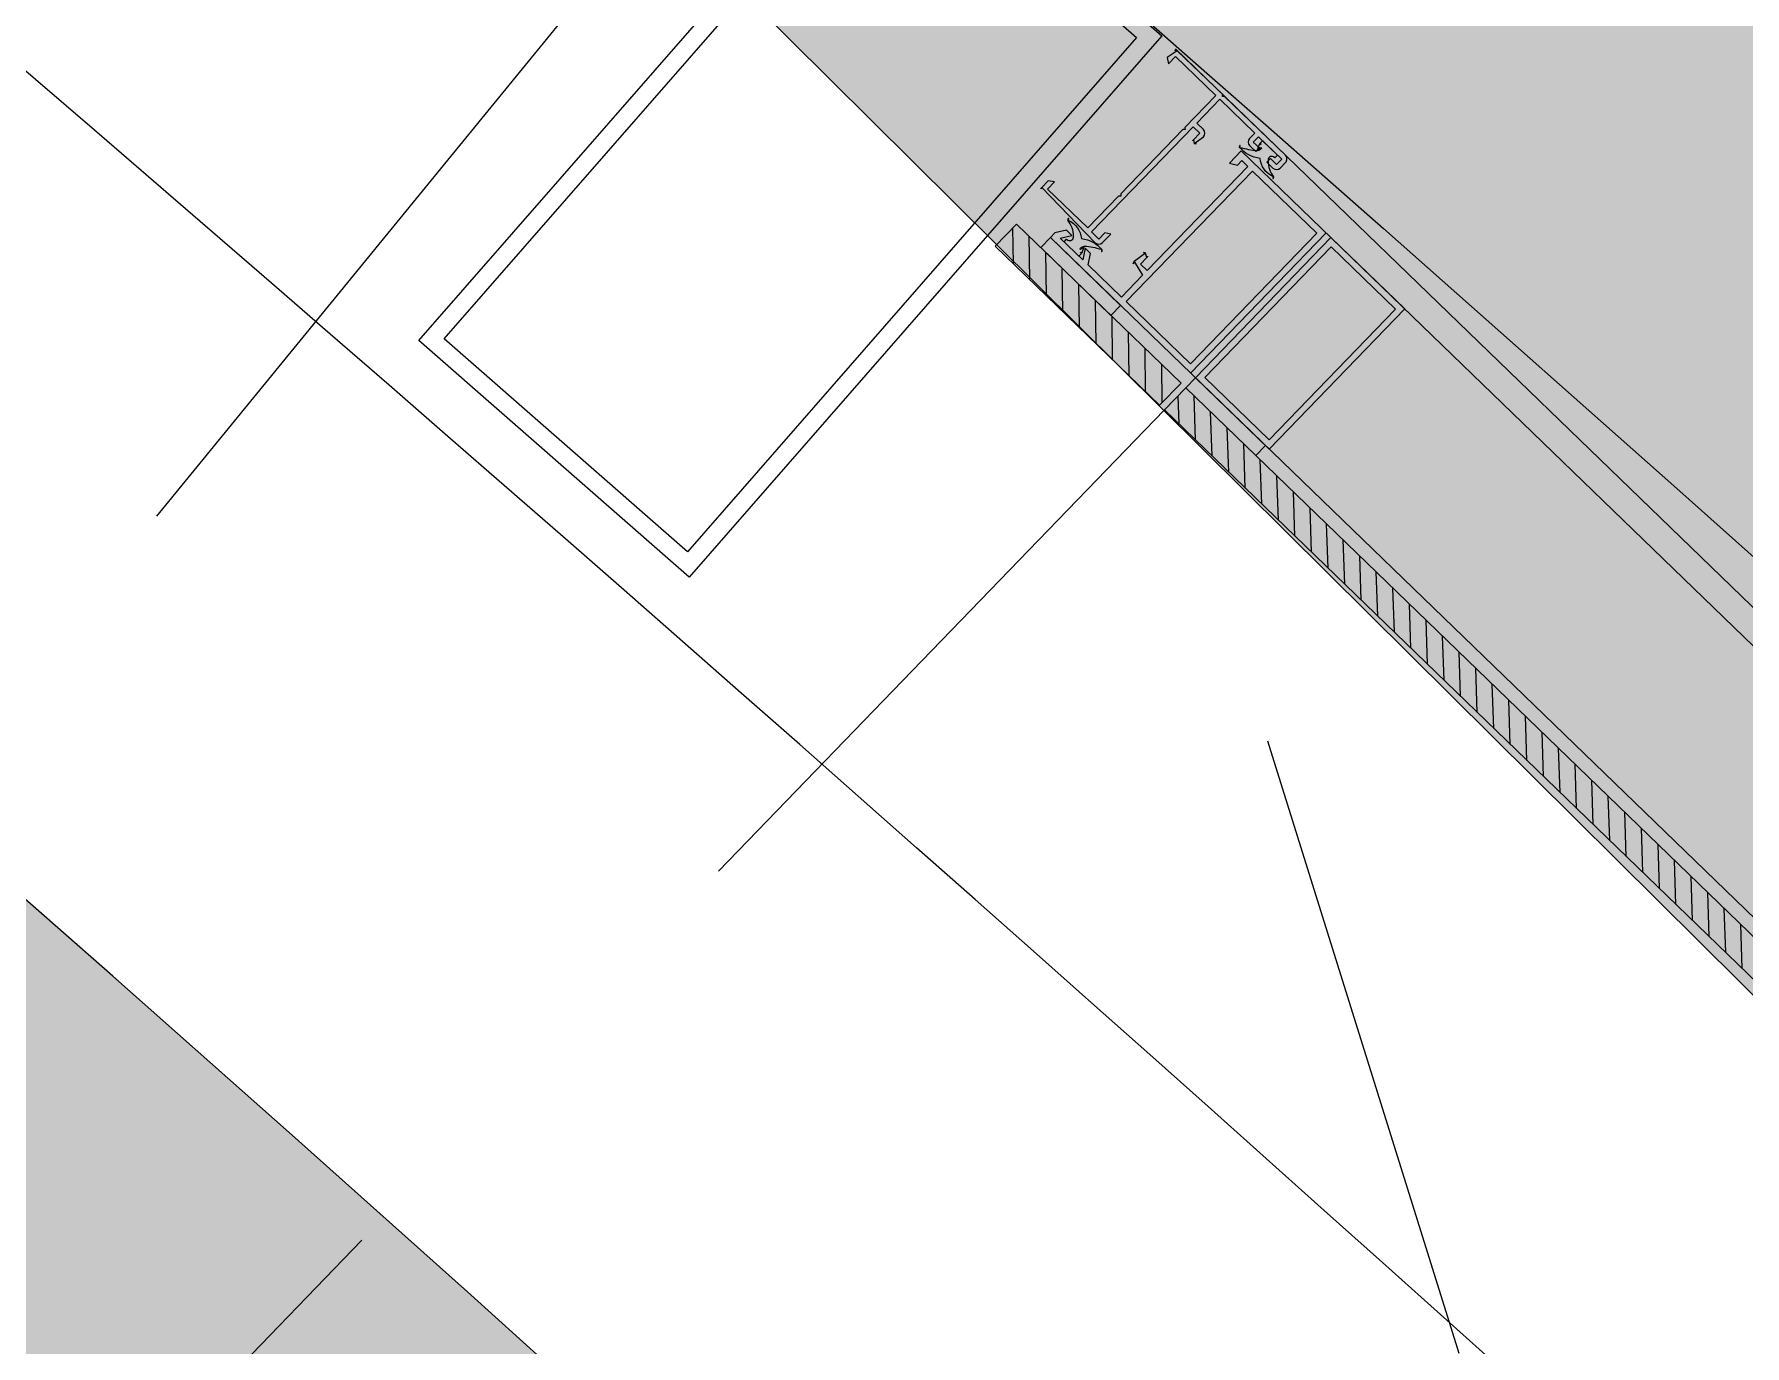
# Model space of a CAD drawing. Header units: millimetres. Extents: x 837111 to 838100, y 1172930 to 1173673.
# Drawn here: x 837848.2805 to 837848.6138, y 1173325.6484 to 1173325.9039 of the extents above; entities that cross this region are included whole.
import ezdxf

# ---------------------------------------------------------------- set-up
doc = ezdxf.new("R2010")
doc.units = ezdxf.units.MM
doc.linetypes.add('OLD-ANT-PLANTAS PROPUESTAS$0$KCIG-AP-DW-XR-VENTANERIA$0$HIDDEN', pattern=[0.375, 0.25, -0.125])
for name, color, linetype in [('.', 255, 'Continuous'), ('INT-MUEBLES', 251, 'Continuous'), ('OLD-ANT-PLANTAS PROPUESTAS$0$A-BORDE DE LOSA PERFIL IPE', 2, 'Continuous'), ('OLD-ANT-PLANTAS PROPUESTAS$0$A-FONDO_253', 253, 'Continuous'), ('OLD-ANT-PLANTAS PROPUESTAS$0$KCIG-AP-DW-XR-VENTANERIA$0$A-A BORDILLO', 1, 'Continuous'), ('OLD-ANT-PLANTAS PROPUESTAS$0$KCIG-AP-DW-XR-VENTANERIA$0$A-A PERFIL ESTRUCTURAL VENTANERIA', 1, 'Continuous')]:
    doc.layers.add(name, color=color, linetype=linetype)
pattern_1 = [(360, (-849.7470182687973, 1687.621069262037), (9e-16, 6.985000000000001), [5.08, -1.905]), (90, (-849.7470182687973, 1687.621069262037), (-6.985000000000001, 9e-16), [5.08, -1.905])]
pattern_2 = [(360, (-849.8217438512947, 1688.314028591791), (1.8e-15, 6.985000000000001), [5.079999999999998, -1.904999999999999]), (90, (-849.8217438512947, 1688.314028591791), (-6.985000000000001, 1.8e-15), [5.079999999999999, -1.905])]

# ---------------------------------------------------------------- blocks, each defined once
blk = doc.blocks.new('muebles opcion lina 1')
at = {"layer": '.', "true_color": 0xffffff}
h = blk.add_hatch(color=7, dxfattribs=at)
h.dxf.hatch_style = 1
h.paths.add_polyline_path([(-113.3936557443249, -1467.509726492177), (-113.387490499239, -1465.89378179528), (-113.6157840494361, -1464.293853582995), (-113.0350718814334, -1464.150289910559), (-112.7873279812611, -1465.852329495135), (-112.7919844197531, -1467.555442516114), (-113.3930721142733, -1467.509123318076)])
at = {"layer": 'INT-MUEBLES'}
blk.add_lwpolyline([(-113.3936557443249, -1467.509726492177), (-113.387490499239, -1465.89378179528), (-113.6157840494361, -1464.293853582995), (-113.0350718814334, -1464.150289910559), (-112.7873279812611, -1465.852329495135), (-112.7919844197531, -1467.555442516114), (-113.3930721142733, -1467.509123318076)], close=True, dxfattribs=at)
blk = doc.blocks.new('OLD-ANT-PLANTAS PROPUESTAS$0$KCIG-AP-DW-XR-VENTANERIA$0$A-VENT PERFIL EST')
h = blk.add_hatch()
h.set_pattern_fill('ANGLE', color=255, angle=-37.10163906496835)
h.set_pattern_definition(pattern_1)
h.paths.add_polyline_path([(-0.0349999996833503, 0.1400000000139698), (0.0350000001490116, 0.1400000000139698), (0.0350000001490116, 5.82077e-11), (-0.0349999996833503, 1.74623e-10)])
h = blk.add_hatch()
h.set_pattern_fill('ANGLE', color=251, angle=-37.10163906496835)
h.set_pattern_definition(pattern_1)
h.paths.add_polyline_path([(-0.0315000000409782, 0.1364999999641441), (0.0315000000409782, 0.1364999999059364), (0.0315000005066395, 0.0034999999334104), (-0.0314999995753169, 0.0035000001662411)], flags=16)
h.paths.add_polyline_path([(-0.0349999996833503, 0.1400000000139698), (0.0350000001490116, 0.1400000000139698), (0.0350000001490116, 5.82077e-11), (-0.0349999996833503, 1.74623e-10)])
at = {"layer": 'OLD-ANT-PLANTAS PROPUESTAS$0$KCIG-AP-DW-XR-VENTANERIA$0$A-A PERFIL ESTRUCTURAL VENTANERIA'}
for points in [[(-0.0349999996833503, 0.1400000000139698), (0.0350000001490116, 0.1400000000139698), (0.0350000001490116, 5.82077e-11), (-0.0349999996833503, 1.74623e-10)], [(-0.0315000000409782, 0.1364999999641441), (0.0315000000409782, 0.1364999999059364), (0.0315000005066395, 0.0034999999334104), (-0.0314999995753169, 0.0035000001662411)]]:
    blk.add_lwpolyline(points, close=True, dxfattribs=at)
blk = doc.blocks.new('OLD-ANT-PLANTAS PROPUESTAS$0$KCIG-AP-DW-XR-VENTANERIA$0$A-VENT MOD VIDRIO 02')
h = blk.add_hatch()
h.set_pattern_fill('ANGLE', color=255, angle=-37.10163906496835)
h.set_pattern_definition(pattern_2)
edge = h.paths.add_edge_path()
edge.add_line((1.210611672839149, -0.0099999999511056), (1.21091167279519, -0.0102999997325242))
edge.add_line((1.21091167279519, -0.0102999997325242), (1.210911673028021, -0.0277000001515262))
edge.add_line((1.210911673028021, -0.0277000001515262), (1.210611672839149, -0.0280000001075678))
edge.add_line((1.210611672839149, -0.0280000001075678), (1.210911673028021, -0.0282999998889864))
edge.add_line((1.210911673028021, -0.0282999998889864), (1.21091167279519, -0.0369499996304512))
edge.add_line((1.21091167279519, -0.0369499996304512), (1.22181167290546, -0.0369499996304512))
edge.add_line((1.22181167290546, -0.0369499996304512), (1.221811672672629, -0.0350000000325963))
edge.add_line((1.221811672672629, -0.0350000000325963), (1.222861672984435, -0.0356928204419091))
edge.add_line((1.222861672984435, -0.0356928204419091), (1.222861672984435, -0.0374999996856786))
edge.add_arc((1.222361672902479, -0.03749999968567883), 0.0005000000819561645, -89.99999999997459, 2.55226950685028e-11, ccw=False)
edge.add_line((1.222361672902479, -0.037999999767635), (1.207861672621219, -0.0380000000004657))
edge.add_arc((1.207861672650323, -0.03700000004027985), 0.0009999999601858563, 179.9999983324665, 269.9999983324733, ccw=False)
edge.add_line((1.206861672690137, -0.0370000000111759), (1.206861672922967, -0.0346999999019317))
edge.add_line((1.206861672922967, -0.0346999999019317), (1.20786167285405, -0.0352773501654156))
edge.add_line((1.20786167285405, -0.0352773501654156), (1.207861672388389, -0.0369999998947606))
edge.add_line((1.207861672388389, -0.0369999998947606), (1.209861672483383, -0.0369999998947606))
edge.add_line((1.209861672483383, -0.0369999998947606), (1.209861673181875, -0.008499999879859402))
edge.add_line((1.209861673181875, -0.0084999998798594), (1.208061672514303, -0.0084999996470287))
edge.add_line((1.208061672514303, -0.0084999996470287), (1.208061672979965, -0.0102999997907318))
edge.add_arc((1.207661672786343, -0.01029999996535421), 0.0004000001936226675, -89.9999749871759, 2.5012806020185963e-05, ccw=False)
edge.add_line((1.207661672960965, -0.0107000001589768), (1.207461672835052, -0.0106999996933155))
edge.add_arc((1.207461672776844, -0.01029999973252417), 0.0003999999607913308, 180.0000083376291, 270.0000083376341, ccw=False)
edge.add_line((1.207061672816053, -0.0102999997907318), (1.207061673048883, -0.008500000287313))
edge.add_arc((1.208061673241899, -0.008499999792547657), 0.001000000193016504, 90.00002834796038, 180.0000283479605, ccw=False)
edge.add_line((1.208061672747134, -0.0074999995995313), (1.209861672949044, -0.0074999999487773))
edge.add_line((1.209861672949044, -0.0074999999487773), (1.209861672716215, -0.0010499997879379))
edge.add_line((1.209861672716215, -0.0010499997879379), (1.200361672788857, -0.0010499999625608))
edge.add_line((1.200361672788857, -0.0010499999625608), (1.200361673021688, -0.0024999998277053))
edge.add_arc((1.199361672857775, -0.002499999827705188), 0.001000000163912995, 270, 359.99999999999363, ccw=False)
edge.add_line((1.199361672857775, -0.0034999999916181), (1.197711673332378, -0.0035000000498258))
edge.add_line((1.197711673332378, -0.0035000000498258), (1.197711672866715, -0.0024999997694977))
edge.add_line((1.197711672866715, -0.0024999997694977), (1.199361672392113, -0.0024999998277053))
edge.add_line((1.199361672392113, -0.0024999998277053), (1.199361672392113, -0.0010499995551072))
edge.add_line((1.199361672392113, -0.0010499995551072), (1.193061672849579, -0.0010499999625608))
edge.add_line((1.193061672849579, -0.0010499999625608), (1.193061672849579, -0.0024999998277053))
edge.add_line((1.193061672849579, -0.0024999998277053), (1.194711672840639, -0.0024999997694977))
edge.add_line((1.194711672840639, -0.0024999997694977), (1.194711672840639, -0.0034999997587875))
edge.add_line((1.194711672840639, -0.0034999997587875), (1.19306167308241, -0.0034999999334104))
edge.add_arc((1.193061672995098, -0.002499999623978269), 0.001000000309432134, 180.0000050025921, 270.00000500259114, ccw=False)
edge.add_line((1.192061672685666, -0.00249999971129), (1.192061672918498, -0.0009999999310821))
edge.add_arc((1.193061672995099, -0.0009999997855624095), 0.001000000076600848, 90.0000083376708, 180.0000083376635, ccw=False)
edge.add_line((1.193061672849579, 2.910383e-10), (1.209561672527343, 1.164153e-10))
edge.add_line((1.209561672527343, 1.164153e-10), (1.209861672716215, -0.0002999998396263))
edge.add_line((1.209861672716215, -0.0002999998396263), (1.210161672905086, 1.16415299980261e-10))
edge.add_line((1.210161672905086, 1.164153e-10), (1.222361672902479, 1.164153e-10))
edge.add_arc((1.222361672640545, -0.0004999997618142496), 0.0004999998782296183, -3.001548429892864e-05, 89.99996998451292, ccw=False)
edge.add_line((1.222861672518774, -0.0005000000237487), (1.222861672984435, -0.0023071792675182))
edge.add_line((1.222861672984435, -0.0023071792675182), (1.22181167290546, -0.0029999997932464))
edge.add_line((1.22181167290546, -0.0029999997932464), (1.22181167290546, -0.0010499998461455))
edge.add_line((1.22181167290546, -0.0010499998461455), (1.210911673260852, -0.0010500000207685))
edge.add_line((1.210911673260852, -0.0010500000207685), (1.21091167256236, -0.009699999995064))
edge.add_line((1.21091167256236, -0.009699999995064), (1.210611672839149, -0.0099999999511056))
h = blk.add_hatch()
h.set_pattern_fill('ANGLE', color=255, angle=-37.10163906496835)
h.set_pattern_definition([(360, (-849.7815182697958, 1686.802250934066), (9e-16, 6.985000000000001), [5.079999999999998, -1.904999999999999]), (90, (-849.7815182697958, 1686.802250934066), (-6.985000000000001, 9e-16), [5.079999999999999, -1.905])])
h.paths.add_polyline_path([(1.214842496439813, -0.0433561750687659), (1.1958424965851, -0.0433561751269736), (1.19584249681793, -0.046056175197009), (1.214842496672644, -0.04605617502238599)])
edge = h.paths.add_edge_path()
edge.add_line((1.208322094287722, -0.0413629508693703), (1.208322094054891, -0.0421061750384979))
edge.add_line((1.208322094054891, -0.0421061750384979), (1.212368537439032, -0.0421061752131209))
edge.add_line((1.212368537439032, -0.0421061752131209), (1.212368537904694, -0.0413629508693703))
edge.add_line((1.212368537904694, -0.0413629508693703), (1.212038215715437, -0.0413629509857856))
edge.add_arc((1.212282868814911, -0.04062948266717859), 0.0007731952621959765, 129.1510715438777, 251.5535458998342, ccw=False)
edge.add_arc((1.215467992646737, -0.04366935545083617), 0.005170962665826153, 98.1584868967297, 135.2649848109349, ccw=False)
edge.add_arc((1.214675316341704, -0.03831007785686768), 0.0002477413514769649, 283.7431547924593, 449.9999970963571)
edge.add_arc((1.213995774820674, -0.04393082040179205), 0.005907696669446481, 83.39484781116046, 128.1640910146597)
edge.add_arc((1.206694857093161, -0.04393082071355725), 0.00590769694284026, 51.83591050483475, 96.60515370833413)
edge.add_arc((1.206015315515496, -0.03831007801746134), 0.0002477414538629773, 90.00003307213117, 256.2568753760235)
edge.add_arc((1.205214242083739, -0.04368604238611875), 0.005188675500217597, 44.80065030511662, 81.77587431944937, ccw=False)
edge.add_arc((1.208415565676435, -0.0406309080966633), 0.0007694053658412939, -72.07116015129941, 51.366556768478176, ccw=False)
edge.add_line((1.208652416011317, -0.0413629508111626), (1.208322094287722, -0.0413629508693703))
edge.add_line((1.208322094287722, -0.0413629508693703), (1.208652416011317, -0.0413629508111626))
edge.add_line((1.208652416011317, -0.0413629508111626), (1.208322094287722, -0.0413629508693703))
edge = h.paths.add_edge_path()
edge.add_line((1.198234894545748, -0.0017932242481038), (1.198234894778579, -0.0010500000207685))
edge.add_line((1.198234894778579, -0.0010500000207685), (1.194188451394438, -0.0010499997879379))
edge.add_line((1.194188451394438, -0.0010499997879379), (1.194188451161607, -0.0017932240152732))
edge.add_line((1.194188451161607, -0.0017932240152732), (1.194518772885202, -0.0017932241898961))
edge.add_arc((1.194274120002559, -0.002526692665599716), 0.0007731953426117493, -50.84890953046198, 71.55356482550269, ccw=False)
edge.add_arc((1.191088996620304, 0.0005131810561751606), 0.005170963113898079, 278.15847872556105, 315.2649766397668, ccw=False)
edge.add_arc((1.191881672255429, -0.004846097056879688), 0.0002477413223730469, 103.7431556034215, 269.999997907218)
edge.add_arc((1.192561213871466, 0.0007746461406772246), 0.005907697299361373, 263.3948476252268, 308.1640908287262)
edge.add_arc((1.19986213221005, 0.0007746455171496816), 0.005907696752576765, 231.83590613229, 276.6051493357894)
edge.add_arc((1.200541673444912, -0.004846097115087272), 0.0002477413805807282, 270.0000037149144, 436.2568460187588)
edge.add_arc((1.201342746401554, 0.0005298677321711465), 0.005188675991084498, 224.800657570975, 261.7758815853079, ccw=False)
edge.add_arc((1.198141423033814, -0.002525267166329299), 0.0007694055934163194, 107.9288429445576, 231.3665598643497, ccw=False)
edge.add_line((1.197904572589322, -0.0017932242481038), (1.198234894545748, -0.0017932242481038))
edge.add_line((1.198234894545748, -0.0017932242481038), (1.197904572589322, -0.0017932242481038))
edge.add_line((1.197904572589322, -0.0017932242481038), (1.198234894545748, -0.0017932242481038))
h.paths.add_polyline_path([(1.175542499171569, -0.0433561753598042), (1.156542499549686, -0.0433561752433889), (1.156542499782517, -0.0460561752552167), (1.175542499637231, -0.0460561750805937)])
h = blk.add_hatch()
h.set_pattern_fill('ANGLE', color=255, angle=-37.10163906496835)
h.set_pattern_definition(pattern_2)
edge = h.paths.add_edge_path()
edge.add_line((1.19984249700792, -0.005356173904147), (1.19984249677509, -0.008656173653434998))
edge.add_line((1.19984249677509, -0.008656173653434998), (1.198442496825008, -0.007847883622161999))
edge.add_line((1.198442496825008, -0.007847883622161999), (1.19844249705784, -0.0066561739658937))
edge.add_line((1.19844249705784, -0.0066561739658937), (1.196842496981844, -0.0066561741405167))
edge.add_line((1.196842496981844, -0.0066561741405167), (1.196842496981844, -0.0348561740247533))
edge.add_line((1.196842496981844, -0.0348561740247533), (1.198642497183754, -0.0348561740247533))
edge.add_line((1.198642497183754, -0.0348561740247533), (1.198642497183754, -0.0330561739974655))
edge.add_arc((1.199042497290299, -0.03305617391038834), 0.0004000001065449605, 90.0000458905892, 180.0000124728808, ccw=False)
edge.add_line((1.199042496969922, -0.0326561738038436), (1.19944249675609, -0.0326561739202589))
edge.add_arc((1.199442496814298, -0.03305617411388086), 0.0004000001936219675, 8.337629310517514e-06, 90.00000833762931, ccw=False)
edge.add_line((1.19984249700792, -0.0330561740556732), (1.19984249677509, -0.035356174223125))
edge.add_arc((1.199042497063714, -0.03535617408408576), 0.0007999997113759105, 269.99999328265017, 359.99999004204443, ccw=False)
edge.add_line((1.199042496969922, -0.0361561737954617), (1.196842496981844, -0.036156173911877))
edge.add_line((1.196842496981844, -0.036156173911877), (1.196842496981844, -0.04205617401748901))
edge.add_line((1.196842496981844, -0.04205617401748901), (1.205880605848505, -0.04205617401748901))
edge.add_line((1.205880605848505, -0.04205617401748901), (1.207114480203017, -0.0401561738690362))
edge.add_line((1.207114480203017, -0.0401561738690362), (1.208545316243543, -0.0401561738690362))
edge.add_line((1.208545316243543, -0.0401561738690362), (1.207278970861807, -0.042106174165383))
edge.add_line((1.207278970861807, -0.042106174165383), (1.213411661097779, -0.0421061739325523))
edge.add_line((1.213411661097779, -0.0421061739325523), (1.212145316181704, -0.0401561739854515))
edge.add_line((1.212145316181704, -0.0401561739854515), (1.213576151756569, -0.0401561741018668))
edge.add_line((1.213576151756569, -0.0401561741018668), (1.214842496672644, -0.0421061739325523))
edge.add_line((1.214842496672644, -0.0421061739325523), (1.214842497138305, -0.0433561741374433))
edge.add_line((1.214842497138305, -0.0433561741374433), (0.0080191760789603, -0.0433561753598042))
edge.add_line((0.0080191760789603, -0.0433561753598042), (0.008019175613299, -0.0421061753295362))
edge.add_line((0.008019175613299, -0.0421061753295362), (0.0092855207622051, -0.0401561751496047))
edge.add_line((0.0092855207622051, -0.0401561751496047), (0.0107163565699011, -0.04015617526601999))
edge.add_line((0.0107163565699011, -0.04015617526601999), (0.0094500118866563, -0.0421061753295362))
edge.add_line((0.0094500118866563, -0.0421061753295362), (0.0155827009584755, -0.0421061753295362))
edge.add_line((0.0155827009584755, -0.0421061753295362), (0.0143163565080613, -0.0401561753824353))
edge.add_line((0.0143163565080613, -0.0401561753824353), (0.0157471925485879, -0.0401561751496047))
edge.add_line((0.0157471925485879, -0.0401561751496047), (0.0169810669030994, -0.0420561751234345))
edge.add_line((0.0169810669030994, -0.0420561751234345), (0.0260191760025919, -0.0420561753562652))
edge.add_line((0.0260191760025919, -0.0420561753562652), (0.0260191757697612, -0.0361561751924455))
edge.add_line((0.0260191757697612, -0.0361561751924455), (0.0238191757816821, -0.0361561750178225))
edge.add_arc((0.02381917571746565, -0.03535617504404105), 0.0007999999737814496, 179.9999995696476, 270.00000459916447, ccw=False)
edge.add_line((0.0230191757436842, -0.0353561750380322), (0.0230191759765148, -0.0330561753944494))
edge.add_arc((0.02341917594908929, -0.03305617511519434), 0.0003999999725745853, 90.00002670070671, 180.0000400003431, ccw=False)
edge.add_line((0.0234191757626832, -0.0326561751426198), (0.0238191762473434, -0.0326561752008274))
edge.add_arc((0.02381917572924878, -0.03305617503942895), 0.000399999838601883, -5.08529541889402e-05, 89.99992578838192, ccw=False)
edge.add_line((0.0242191755678505, -0.0330561753944494), (0.0242191758006811, -0.0348561751889065))
edge.add_line((0.0242191758006811, -0.0348561751889065), (0.0260191757697612, -0.0348561750142835))
edge.add_line((0.0260191757697612, -0.0348561750142835), (0.0260191757697612, -0.006656175362877499))
edge.add_line((0.0260191757697612, -0.0066561753628775), (0.0244191759265959, -0.0066561751882546))
edge.add_line((0.0244191759265959, -0.0066561751882546), (0.0244191759265959, -0.0078478848445229))
edge.add_line((0.0244191759265959, -0.0078478848445229), (0.0230191757436842, -0.0086561752250418))
edge.add_line((0.0230191757436842, -0.0086561752250418), (0.0230191759765148, -0.0053561752429232))
edge.add_line((0.0230191759765148, -0.0053561752429232), (1.19984249700792, -0.0053561740205623))
h = blk.add_hatch()
h.set_pattern_fill('ANSI31', color=251, scale=0.001, angle=-37.10163906496835)
h.set_pattern_definition([(44.99999999999999, (-849.7815182697958, 1686.802250934066), (-0.0022450640302673, 0.0022450640302673), [])])
h.paths.add_polyline_path([(0.0473191735800356, -0.046056175197009), (0.0473191735800356, -0.0520561752491631), (1.175542499637231, -0.0520561743760482), (1.17554249987006, -0.0460561743821018)])
h.paths.add_polyline_path([(1.221430836478248, -0.0520561747835018), (1.176842499058692, -0.0520561748999171), (1.176842498825863, -0.0460561747895554), (1.221430836711077, -0.0460561747313477)])
h.paths.add_polyline_path([(0.0014308362733573, -0.0520561743178405), (0.0460191739257425, -0.0520561746670865), (0.0460191739257425, -0.0460561745567247), (0.0014308367390186, -0.0460561743238941)])
at = {"color": 2}
blk.add_lwpolyline([(1.210611672839149, -0.0099999999511056), (1.21091167279519, -0.0102999997325242), (1.210911673028021, -0.0277000001515262), (1.210611672839149, -0.0280000001075678), (1.210911673028021, -0.0282999998889864), (1.21091167279519, -0.0369499996304512), (1.22181167290546, -0.0369499996304512), (1.221811672672629, -0.0350000000325963), (1.222861672984435, -0.0356928204419091), (1.222861672984435, -0.0374999996856786, -0.4142135623730869), (1.222361672902479, -0.037999999767635), (1.207861672621219, -0.0380000000004657, -0.4142135623730951), (1.206861672690137, -0.0370000000111759), (1.206861672922967, -0.0346999999019317), (1.20786167285405, -0.0352773501654156), (1.207861672388389, -0.0369999998947606), (1.209861672483383, -0.0369999998947606), (1.209861673181875, -0.0084999998798594), (1.208061672514303, -0.0084999996470287), (1.208061672979965, -0.0102999997907318, -0.4142135623730326), (1.207661672960965, -0.0107000001589768), (1.207461672835052, -0.0106999996933155, -0.4142135623731159), (1.207061672816053, -0.0102999997907318), (1.207061673048883, -0.008500000287313, -0.4142135623731035), (1.208061672747134, -0.0074999995995313), (1.209861672949044, -0.0074999999487773), (1.209861672716215, -0.0010499997879379), (1.200361672788857, -0.0010499999625608), (1.200361673021688, -0.0024999998277053, -0.4142135623730869), (1.199361672857775, -0.0034999999916181), (1.197711673332378, -0.0035000000498258), (1.197711672866715, -0.0024999997694977), (1.199361672392113, -0.0024999998277053), (1.199361672392113, -0.0010499995551072), (1.193061672849579, -0.0010499999625608), (1.193061672849579, -0.0024999998277053), (1.194711672840639, -0.0024999997694977), (1.194711672840639, -0.0034999997587875), (1.19306167308241, -0.0034999999334104, -0.4142135623730951), (1.192061672685666, -0.00249999971129), (1.192061672918498, -0.0009999999310821, -0.4142135623730951), (1.193061672849579, 2.910383e-10), (1.209561672527343, 1.164153e-10), (1.209861672716215, -0.0002999998396263), (1.210161672905086, 1.164153e-10), (1.222361672902479, 1.164153e-10, -0.4142135623730951), (1.222861672518774, -0.0005000000237487), (1.222861672984435, -0.0023071792675182), (1.22181167290546, -0.0029999997932464), (1.22181167290546, -0.0010499998461455), (1.210911673260852, -0.0010500000207685), (1.21091167256236, -0.009699999995064)], format="xyb", close=True, dxfattribs=at)
at = {"color": 253}
for points in [[(1.198234894545748, -0.0017932242481038), (1.198234894778579, -0.0010500000207685), (1.194188451394438, -0.0010499997879379), (1.194188451161607, -0.0017932240152732), (1.194518772885202, -0.0017932241898961, -0.5914129239748257), (1.194762290455399, -0.0031262930715457, -0.1633373878026674), (1.191822816384956, -0.0046054484555498, 0.8867251386124738), (1.19188167224638, -0.0050938383792527, 0.1978658723391363), (1.196211673086508, -0.0038702472811565, 0.1978658723391381), (1.200541673460975, -0.005093838495668, 0.8867251386124738), (1.2006005293224, -0.0046054484555498, -0.1627493707736177), (1.197661055717617, -0.0031262931297533, -0.5975263370813239), (1.197904572589322, -0.0017932242481038), (1.198234894545748, -0.0017932242481038), (1.197904572589322, -0.0017932242481038)], [(1.208322094287722, -0.0413629508693703), (1.208322094054891, -0.0421061750384979), (1.212368537439032, -0.0421061752131209), (1.212368537904694, -0.0413629508693703), (1.212038215715437, -0.0413629509857856, -0.5914129239748257), (1.2117946986109, -0.0400298821623437, -0.1633373878026674), (1.214734172215685, -0.0385507264873013, 0.8867251386124738), (1.214675316354259, -0.0380623365053907, 0.1978658723391363), (1.210345315979793, -0.0392859274870716, 0.1978658723391381), (1.206015315372495, -0.0380623365635984, 0.8867251386124738), (1.205956459743902, -0.0385507267783396, -0.1627493707736177), (1.208895932883024, -0.0400298823369667, -0.5975263370813239), (1.208652416011317, -0.0413629508111626), (1.208322094287722, -0.0413629508693703), (1.208652416011317, -0.0413629508111626)]]:
    blk.add_lwpolyline(points, format="xyb", close=True, dxfattribs=at)
at = {"color": 2}
blk.add_lwpolyline([(1.19984249700792, -0.005356173904147), (1.19984249677509, -0.008656173653434998), (1.198442496825008, -0.007847883622161999), (1.19844249705784, -0.0066561739658937), (1.196842496981844, -0.0066561741405167), (1.196842496981844, -0.0348561740247533), (1.198642497183754, -0.0348561740247533), (1.198642497183754, -0.0330561739974655, -0.4142133915434858), (1.199042496969922, -0.0326561738038436), (1.19944249675609, -0.0326561739202589, -0.4142135623730951), (1.19984249700792, -0.0330561740556732), (1.19984249677509, -0.035356174223125, -0.4142135458072664), (1.199042496969922, -0.0361561737954617), (1.196842496981844, -0.036156173911877), (1.196842496981844, -0.04205617401748901), (1.205880605848505, -0.04205617401748901), (1.207114480203017, -0.0401561738690362), (1.208545316243543, -0.0401561738690362), (1.207278970861807, -0.042106174165383), (1.213411661097779, -0.0421061739325523), (1.212145316181704, -0.0401561739854515), (1.213576151756569, -0.0401561741018668), (1.214842496672644, -0.0421061739325523), (1.214842497138305, -0.0433561741374433), (0.0080191760789603, -0.0433561753598042)], format="xyb", dxfattribs=at)
for points in [[(0.0230191759765148, -0.0053561752429232), (1.19984249700792, -0.0053561740205623)], [(1.176842498825863, -0.0433561733807437), (1.176842498825863, -0.005356173554901)]]:
    blk.add_lwpolyline(points, dxfattribs=at)
for points in [[(1.155542500782757, -0.0433561742538586), (1.175542499404399, -0.043356174195651), (1.175542499404399, -0.00535617407877), (1.155542500782757, -0.0053561740205623)], [(1.156842499272896, -0.0420561758801341), (1.174242499517275, -0.0420561757637188), (1.174242499982937, -0.0066561757703312), (1.156842499505728, -0.0066561757703312)], [(1.178142497083171, -0.0420561740756966), (1.195542496861889, -0.042056173842866), (1.195542496861889, -0.0066561739658937), (1.178142497083171, -0.006656174082309)]]:
    blk.add_lwpolyline(points, close=True, dxfattribs=at)
at = {"color": 4}
for points in [[(0.0473191735800356, -0.046056175197009), (0.0473191735800356, -0.0520561752491631), (1.175542499637231, -0.0520561743760482), (1.17554249987006, -0.0460561743821018)], [(1.221430836478248, -0.0520561747835018), (1.176842499058692, -0.0520561748999171), (1.176842498825863, -0.0460561747895554), (1.221430836711077, -0.0460561747313477)]]:
    blk.add_lwpolyline(points, close=True, dxfattribs=at)
at = {"color": 253}
for points in [[(1.175542499171569, -0.0433561753598042), (1.156542499549686, -0.0433561752433889), (1.156542499782517, -0.0460561752552167), (1.175542499637231, -0.0460561750805937)], [(1.214842496439813, -0.0433561750687659), (1.1958424965851, -0.0433561751269736), (1.19584249681793, -0.046056175197009), (1.214842496672644, -0.04605617502238599)]]:
    blk.add_lwpolyline(points, close=True, dxfattribs=at)
at = {"color": 251, "linetype": 'OLD-ANT-PLANTAS PROPUESTAS$0$KCIG-AP-DW-XR-VENTANERIA$0$HIDDEN', "ltscale": 0.5}
for points in [[(1.17554249987006, -0.0520561745506711), (1.175542499637231, -0.3598286655615084), (0.0473191735800356, -0.3598286652704701), (0.0473191738128662, -0.0520561754237861)], [(0.0473191738128662, -0.0520561754237861), (0.6114308368414642, -0.359828665619716), (1.175542499637231, -0.0520561745506711)]]:
    blk.add_lwpolyline(points, dxfattribs=at)
at = {"layer": 'Defpoints'}
blk.add_line((2.0954758e-09, 6.60656951e-08), (1.222861674614249, 4.19095159e-08), dxfattribs=at)

msp = doc.modelspace()

# ---------------------------------------------------------------- hatches: boundary and pattern name
at = {"layer": 'OLD-ANT-PLANTAS PROPUESTAS$0$A-FONDO_253'}
h = msp.add_hatch(color=256, dxfattribs=at)
h.dxf.hatch_style = 1
edge = h.paths.add_edge_path(flags=16)
edge.add_arc((837846.5299827635, 1173295.952724316), 7.586809834043554, 283.2472574440424, 358.0595373175427, ccw=False)
edge.add_arc((837850.9883842388, 1173281.931604097), 7.171936876039426, 112.2863540946188, 191.8270496578635)
edge.add_arc((837834.7346373686, 1173278.788545361), 9.384415709847037, -50.43565767754632, 10.26995137541428, ccw=False)
edge.add_arc((837836.7500504333, 1173276.390516587), 6.252101179304476, 215.4928282028027, 309.3234062835149, ccw=False)
edge.add_arc((837839.3231884004, 1173278.176963571), 9.384415709720898, 124.2366792537577, 215.2518921651543, ccw=False)
edge.add_arc((837831.605890907, 1173289.391461605), 4.229280208041287, 305.1935658171082, 455.5206718522821)
edge.add_arc((837830.0950531617, 1173303.878980638), 10.33697513051549, 219.2370504454927, 276.1307228603242, ccw=False)
edge.add_arc((837827.4306336265, 1173301.686396099), 6.886423248737059, 124.7601433081746, 219.129648019049, ccw=False)
edge.add_arc((837829.3820095754, 1173298.840576406), 10.33697504430831, 56.261491462300285, 124.6527415205322, ccw=False)
edge.add_arc((837840.8037527162, 1173317.230851025), 11.32236051775362, 239.8867444756509, 421.4708286958872)
edge.add_arc((837858.6593492794, 1173341.398991634), 18.89914289688153, 173.438899438201, 228.8028144304612, ccw=False)
edge.add_arc((837850.1749360252, 1173342.374725932), 10.3588076771043, 80.76496837698483, 173.4383011194151, ccw=False)
edge.add_arc((837848.804150213, 1173333.945120136), 18.89914183868736, 8.12763643236201, 80.76437631199622, ccw=False)
edge.add_arc((837881.8448313349, 1173340.775755574), 14.9225649428947, 196.1817505584787, 260.4498354566786)
edge.add_arc((837878.0357495211, 1173314.581181272), 11.55599509919308, 37.21934384119248, 83.37479427436011, ccw=False)
edge.add_arc((837882.5174468432, 1173318.448929319), 5.659678873319842, -57.8324256341603, 33.47957658961292, ccw=False)
edge.add_arc((837879.242553577, 1173323.832830157), 11.96103711820775, 260.107537469145, 301.71635762257824, ccw=False)
edge.add_arc((837872.6987150168, 1173296.566631175), 16.12060282947317, 73.83170339278954, 104.3384941783225)
edge.add_arc((837874.2832724269, 1173292.546310418), 20.41523595755922, 105.8529718154137, 171.1253725349831)
edge = h.paths.add_edge_path()
edge.add_arc((837846.5299827635, 1173295.952724316), 7.736809833975237, 283.3359578199395, 357.9917832171205, ccw=False)
edge.add_arc((837850.9883842383, 1173281.931604097), 7.021936875900269, 112.3821152417158, 191.8435279423823)
edge.add_arc((837834.7346373684, 1173278.788545361), 9.534415710202362, -50.43754921816918, 10.282313928010012, ccw=False)
edge.add_arc((837836.7500504332, 1173276.390516587), 6.402101179435458, 215.4900001192379, 309.3262343734332, ccw=False)
edge.add_arc((837839.3231884005, 1173278.17696357), 9.53441570984071, 124.24430432144209, 215.2537837082043, ccw=False)
edge.add_arc((837831.605890907, 1173289.391461605), 4.079280208227106, 305.2109305927174, 455.5095972438061)
edge.add_arc((837830.095053161, 1173303.878980639), 10.48697513031891, 219.2362837072528, 276.12630480350305, ccw=False)
edge.add_arc((837827.4306336265, 1173301.6863961), 7.036423249023729, 124.7589964895482, 219.1307948492432, ccw=False)
edge.add_arc((837829.3820095751, 1173298.840576406), 10.48697504416832, 56.28760681473062, 124.6535082583649, ccw=False)
edge.add_arc((837840.8037527169, 1173317.230851025), 11.17236051800369, 239.9109200451856, 421.5557651096452)
edge.add_arc((837858.6593492791, 1173341.398991634), 19.04914289673401, 173.4388994388474, 228.85316171637, ccw=False)
edge.add_arc((837850.1749366736, 1173342.374725075), 10.50880841939404, 80.76497267838442, 173.4383054202855, ccw=False)
edge.add_arc((837848.8041492756, 1173333.945119217), 19.04914289675851, 8.159544722013607, 80.76437866882151, ccw=False)
edge.add_arc((837881.8448313345, 1173340.775755574), 14.77256494282532, 196.222524298822, 260.4350676891463)
edge.add_arc((837878.03574952, 1173314.581181273), 11.70599509966811, 37.195454446624126, 83.35594229680441, ccw=False)
edge.add_arc((837882.5174468433, 1173318.448929319), 5.809678873148974, -57.838270586473186, 33.52803185098168, ccw=False)
edge.add_arc((837879.2425535768, 1173323.832830156), 12.11103711795276, 260.0684221818535, 301.7191423195167, ccw=False)
edge.add_arc((837872.698715018, 1173296.566631174), 15.97060282966364, 73.80236270655514, 104.331385091352)
edge.add_arc((837874.2832724265, 1173292.546310418), 20.26523595713034, 105.858579870312, 171.0998517920689)

# ---------------------------------------------------------------- linework, layer by layer
at = {"color": 251, "linetype": 'OLD-ANT-PLANTAS PROPUESTAS$0$KCIG-AP-DW-XR-VENTANERIA$0$HIDDEN', "ltscale": 0.5}
msp.add_lwpolyline([(837848.3834101397, 1173325.906767577), (837848.1886797657, 1173325.668431706), (837847.4204828201, 1173326.296080727), (837847.6152131936, 1173326.534416597)], dxfattribs=at)
at = {"layer": 'OLD-ANT-PLANTAS PROPUESTAS$0$A-BORDE DE LOSA PERFIL IPE'}
for points in [[(837854.2620407402, 1173295.68160469, -0.3377803210593293), (837848.3145587372, 1173288.424542929, 0.3613111546678189), (837844.1159321143, 1173280.490424272, -0.2713185480994544), (837840.8072868512, 1173271.43817046, -0.4339629793226585), (837831.5373517356, 1173272.673707229, -0.4193834373256859), (837833.9579557249, 1173286.058547248, 0.769399540497886), (837831.2142290834, 1173293.451896068, -0.2534568835582636), (837821.9724285724, 1173297.245759915, -0.4367427251748424), (837823.4189874091, 1173307.467221885, -0.3074773128967965), (837835.2025362682, 1173307.563999736, 1.014457994162955), (837846.1251837279, 1173327.054496557, -0.2466150851118791), (837839.7349674074, 1173343.575598137, -0.4279464838302137), (837851.8614389647, 1173352.747321876, -0.3278399087353835), (837867.6604518181, 1173336.648764815, 0.2877493016693207), (837879.3901445359, 1173326.208559972, -0.2041816495668742), (837887.3604862951, 1173321.657875794, -0.4212154067068083), (837885.610002491, 1173313.530751997, -0.1837631169719063), (837877.1537387316, 1173311.903283953, 0.1340015194746014), (837868.7455152696, 1173312.040233421, 0.2926159559505841), (837854.2620407406, 1173295.681604691)], [(837854.1124419589, 1173295.695827433, -0.3385410466663199), (837848.2685290539, 1173288.567797759, 0.3617023008855861), (837843.9687023044, 1173280.461657127, -0.2712517755906407), (837840.7119878593, 1173271.554007413, -0.4339336521440248), (837831.6596634315, 1173272.760540095, -0.4194128549478657), (837834.0433965841, 1173285.935253111, 0.7695971079535373), (837831.1990135241, 1173293.601124521, -0.2534738389829623), (837822.0886976835, 1173297.340530761, -0.4367308083406779), (837823.5043930341, 1173307.343909685, -0.3075983779914144), (837835.1232012716, 1173307.436608687, 1.01392017880105), (837846.2113815644, 1173327.178383278, -0.2463820554507566), (837839.883984993, 1173343.558458732, -0.4279464838335091), (837851.8373662694, 1173352.599266126, -0.3279940944532886), (837867.5134611202, 1173336.61705719, 0.2880117316487114), (837879.369012596, 1173326.060006661, -0.2041587534440378), (837887.2380860047, 1173321.571032914, -0.4209364685758401), (837885.5306446009, 1173313.658041696, -0.1835741264170437), (837877.1876533318, 1173312.049630509, 0.1339027752696744), (837868.7064478827, 1173312.185070236, 0.2927634167072122)]]:
    msp.add_lwpolyline(points, format="xyb", close=True, dxfattribs=at)
at = {"layer": 'OLD-ANT-PLANTAS PROPUESTAS$0$KCIG-AP-DW-XR-VENTANERIA$0$A-A BORDILLO'}
for points in [[(837845.8605655803, 1173327.801798994, -0.05787277998952646), (837848.9832243122, 1173325.463897158, -0.2854259141013671), (837851.8066356976, 1173313.563359508, -0.0005000157613826123), (837851.7944151856, 1173313.529733693, -0.4130634542761032), (837837.1505049195, 1173306.257943333, -0.0518769070011453), (837835.0074667997, 1173307.290096849, 0.1564752986146475), (837829.0544532853, 1173308.999343909, 0.06192461674266543), (837826.5736975884, 1173308.612226877, 0.08265714762369158), (837823.6175835805, 1173307.215838382, 0.1604053771184163), (837821.0902153788, 1173303.873212183, 0.0923273829742279), (837820.7401607998, 1173301.419784406, 0.1605204606515893), (837822.2275622943, 1173297.504167056, 0.08293075485690658), (837824.6825812015, 1173295.328771945, 0.06212934737792027), (837826.9438118368, 1173294.26728338, 0.1433253923169353), (837832.722770172, 1173294.114267725), (837832.722770172, 1173294.114267725, -0.7319472610641438), (837835.0097167201, 1173286.190255957), (837835.0097167201, 1173286.190255957, 0.07665557741599092), (837833.4365880883, 1173285.2645375, 0.228898744620931), (837830.0931420325, 1173278.006566637, 0.0688397203101021), (837830.482667834, 1173275.527291976, 0.06778508037150878)], [(837829.9433587284, 1173277.993783701, -0.2291818862253672), (837833.3412228042, 1173285.380319462, -0.0762151023243251), (837834.9428389762, 1173286.32495804), (837834.9428389759, 1173286.32495804, 0.7281865179015697), (837832.7378866449, 1173293.964972597), (837832.7378866449, 1173293.964972597, -0.1449709478514451), (837826.8974971795, 1173294.125158699, -0.06233259534514672), (837824.6025957573, 1173295.201876993), (837824.6025210517, 1173295.201924084, -0.08291694729328214), (837822.1110657682, 1173297.409676002, -0.1605269718848052), (837820.5903029654, 1173301.413253065, -0.09234117922447256), (837820.9481749451, 1173303.921425842, -0.1604381020450929), (837823.5322701228, 1173307.339214287, -0.0828514331453609), (837826.5405865734, 1173308.758772915, -8.417166200188983e-06), (837826.5409195846, 1173308.758868068, -0.0620320249407949), (837829.0407044797, 1173309.149524247, -0.1564932473892018), (837835.0861900463, 1173307.41777868, 0.05187690067507982), (837837.201260361, 1173306.399095312, 0.4129808416345129), (837851.6523182656, 1173313.579678096, 0.2862454442899943), (837848.8783570755, 1173325.355751147, 0.05805184246403829), (837845.7729327036, 1173327.678509914, -0.2316543323561136)]]:
    msp.add_lwpolyline(points, format="xyb", dxfattribs=at)

# ---------------------------------------------------------------- block references
at = {"xscale": -1, "rotation": 315.9717394017569}
msp.add_blockref('OLD-ANT-PLANTAS PROPUESTAS$0$KCIG-AP-DW-XR-VENTANERIA$0$A-VENT MOD VIDRIO 02', (837849.3820884178, 1173325.051111603), dxfattribs=at)
at = {"layer": 'INT-MUEBLES', "color": 6, "rotation": 37.10163905756178}
msp.add_blockref('muebles opcion lina 1', (837055.688083452, 1174562.359677984), dxfattribs=at)
at = {"layer": 'OLD-ANT-PLANTAS PROPUESTAS$0$KCIG-AP-DW-XR-VENTANERIA$0$A-A PERFIL ESTRUCTURAL VENTANERIA', "rotation": 138.8524130274014}
msp.add_blockref('OLD-ANT-PLANTAS PROPUESTAS$0$KCIG-AP-DW-XR-VENTANERIA$0$A-VENT PERFIL EST', (837848.4738717336, 1173325.926595651), dxfattribs=at)

doc.saveas('drawing.dxf')
